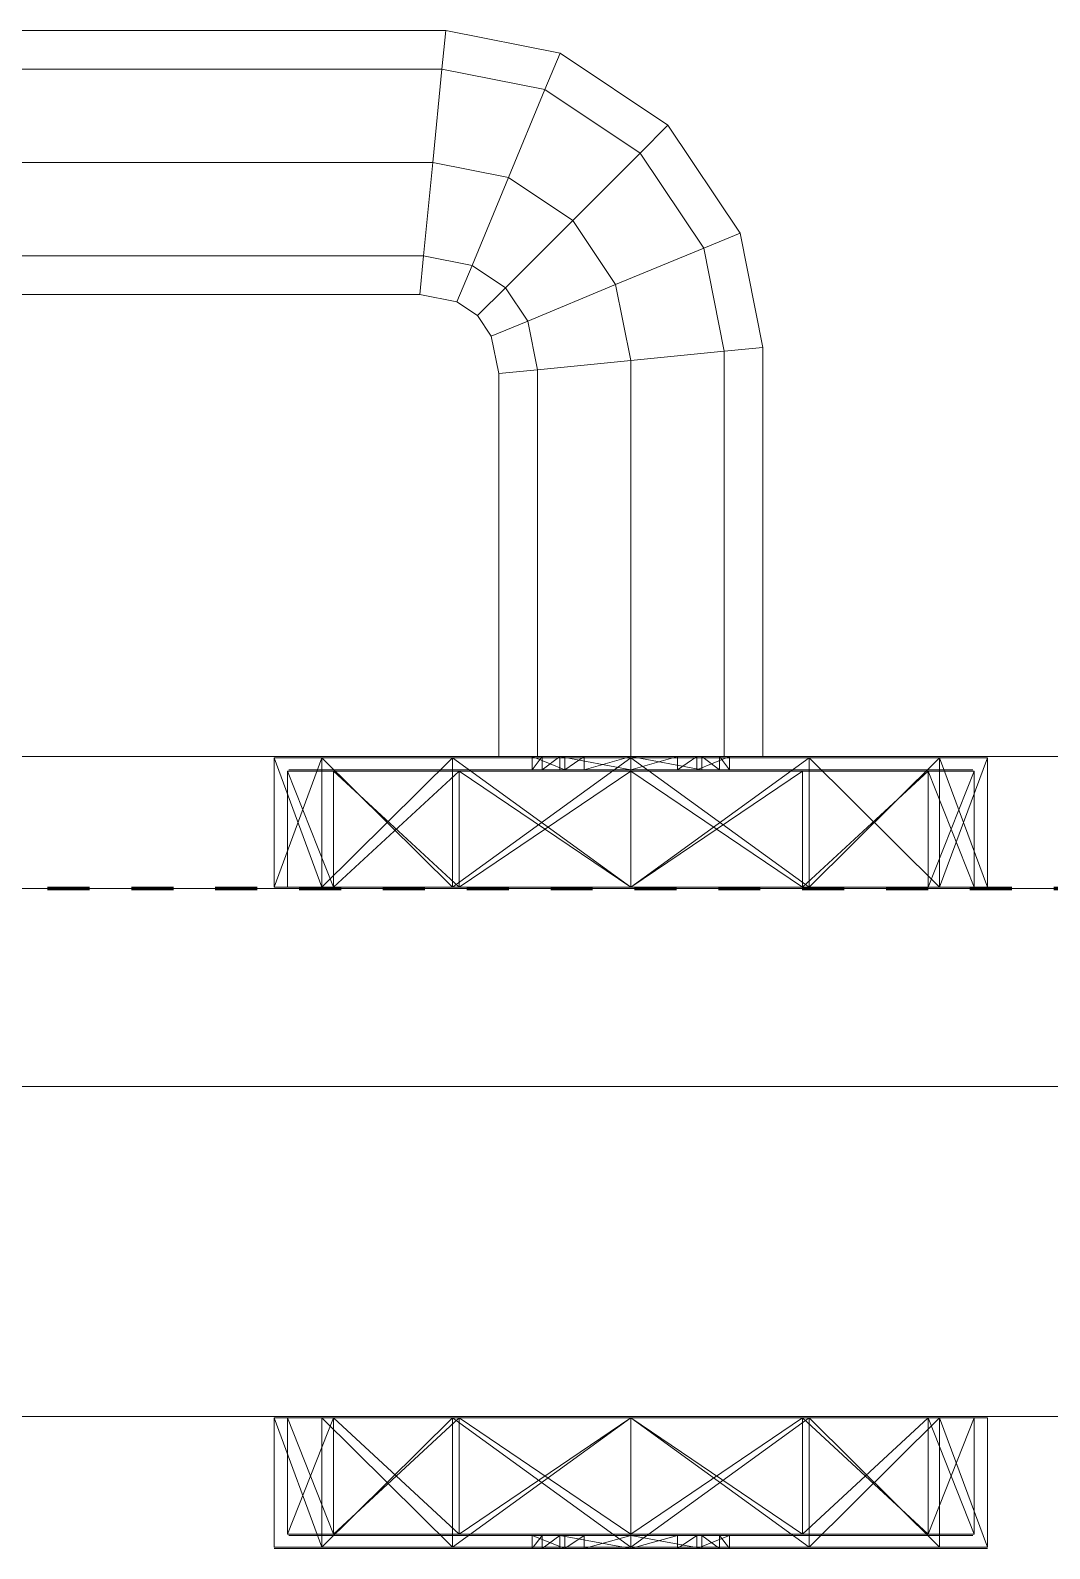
# Model space of a CAD drawing. Header units: millimetres. Extents: x -5300 to 98858, y -5196 to 93886.
# Drawn here: x 24206.9 to 24284.1, y 43115 to 43230 of the extents above; entities that cross this region are included whole.
import ezdxf

# ---------------------------------------------------------------- set-up
doc = ezdxf.new("R2010")
doc.units = ezdxf.units.MM
doc.linetypes.add('Штрих', pattern=[6.35, 3.175, -3.175])
doc.linetypes.add('Штрих_2_', pattern=[6.35, 3.175, -3.175])
for name, color, linetype, lineweight, true_color in [('_Разделитель помещений_', 4, 'Штрих', 70, 0x00ffff), ('Двери', 7, 'Continuous', 18, 0x7f7f7f), ('Стены', 7, 'Continuous', 18, 0x7f7f7f)]:
    doc.layers.add(name, color=color, linetype=linetype, lineweight=lineweight, true_color=true_color)

# ---------------------------------------------------------------- blocks, each defined once
blk = doc.blocks.new('СТВ_Перегородка_Кирпич 47552 - СТВ_Перегородка_Кирпич 2-242169-Подвал')
at = {"layer": 'Стены', "color": 254, "true_color": 0xd4d4d4}
blk.add_line((15750, 43150), (33250, 43150), dxfattribs=at)
blk = doc.blocks.new('СТВ_Перегородка_Кирпич 47552 - СТВ_Перегородка_Кирпич-242162-Подвал')
at = {"layer": 'Стены', "color": 254, "true_color": 0xd4d4d4}
for p, q in [((15750, 43165), (33250, 43165)), ((15750, 43165), (33250, 43165)), ((21765, 43165), (27235, 43165)), ((23590.37, 43165), (25290.37, 43165)), ((25290.37, 43165), (23590.37, 43165)), ((25290.37, 43165), (23590.37, 43165)), ((23590.37, 43165), (25290.37, 43165)), ((15750, 43150), (33250, 43150)), ((33250, 43150), (15750, 43150)), ((21750, 43150), (27250, 43150)), ((27250, 43150), (21750, 43150)), ((27250, 43150), (21750, 43150)), ((21765, 43150), (27235, 43150)), ((23590.37, 43150), (25290.37, 43150)), ((25290.37, 43150), (23590.37, 43150)), ((25290.37, 43150), (23590.37, 43150)), ((23590.37, 43150), (25290.37, 43150)), ((23590.37, 43150), (25290.37, 43150)), ((25290.37, 43150), (23590.37, 43150)), ((23590.37, 43150), (25290.37, 43150)), ((25290.37, 43150), (23590.37, 43150))]:
    blk.add_line(p, q, dxfattribs=at)
blk = doc.blocks.new('СТВ_Перегородка_Кирпич 47552 - СТВ_Перегородка_Кирпич 47552-242166-Подвал')
for name in ['СТВ_Перегородка_Кирпич 47552 - СТВ_Перегородка_Кирпич-242162-Подвал', 'СТВ_Перегородка_Кирпич 47552 - СТВ_Перегородка_Кирпич 2-242169-Подвал']:
    blk.add_blockref(name, (0, 0))
blk = doc.blocks.new('Д-29 - Д-29-242171-Подвал')
at = {"layer": 'Двери', "color": 254, "true_color": 0xd4d4d4}
for p, q in [((24156.38, 43230), (24238.35, 43230)), ((24238.35, 43230), (24156.38, 43230)), ((24238.06, 43227.07), (24238.35, 43230)), ((24238.35, 43230), (24238.06, 43227.07)), ((24238.35, 43230), (24238.06, 43227.07)), ((24238.06, 43227.07), (24238.35, 43230)), ((24238.35, 43230), (24247.01, 43228.28)), ((24247.01, 43228.28), (24238.35, 43230)), ((24245.87, 43225.52), (24247.01, 43228.28)), ((24247.01, 43228.28), (24245.87, 43225.52)), ((24247.01, 43228.28), (24245.87, 43225.52)), ((24245.87, 43225.52), (24247.01, 43228.28)), ((24247.01, 43228.28), (24255.18, 43222.82)), ((24255.18, 43222.82), (24247.01, 43228.28)), ((24238.06, 43227.07), (24156.67, 43227.07)), ((24156.67, 43227.07), (24238.06, 43227.07)), ((24156.67, 43227.07), (24238.06, 43227.07)), ((24238.06, 43227.07), (24156.67, 43227.07)), ((24237.37, 43220), (24238.06, 43227.07)), ((24238.06, 43227.07), (24237.37, 43220)), ((24238.06, 43227.07), (24237.37, 43220)), ((24237.37, 43220), (24238.06, 43227.07)), ((24245.87, 43225.52), (24238.06, 43227.07)), ((24238.06, 43227.07), (24245.87, 43225.52)), ((24238.06, 43227.07), (24245.87, 43225.52)), ((24245.87, 43225.52), (24238.06, 43227.07)), ((24243.11, 43218.86), (24245.87, 43225.52)), ((24245.87, 43225.52), (24243.11, 43218.86)), ((24245.87, 43225.52), (24243.11, 43218.86)), ((24243.11, 43218.86), (24245.87, 43225.52)), ((24253.07, 43220.7), (24245.87, 43225.52)), ((24245.87, 43225.52), (24253.07, 43220.7)), ((24245.87, 43225.52), (24253.07, 43220.7)), ((24253.07, 43220.7), (24245.87, 43225.52)), ((24253.07, 43220.7), (24255.18, 43222.82)), ((24255.18, 43222.82), (24253.07, 43220.7)), ((24255.18, 43222.82), (24253.07, 43220.7)), ((24253.07, 43220.7), (24255.18, 43222.82)), ((24255.18, 43222.82), (24260.64, 43214.64)), ((24260.64, 43214.64), (24255.18, 43222.82)), ((24247.97, 43215.61), (24253.07, 43220.7)), ((24253.07, 43220.7), (24247.97, 43215.61)), ((24253.07, 43220.7), (24247.97, 43215.61)), ((24247.97, 43215.61), (24253.07, 43220.7)), ((24257.89, 43213.5), (24253.07, 43220.7)), ((24253.07, 43220.7), (24257.89, 43213.5)), ((24253.07, 43220.7), (24257.89, 43213.5)), ((24257.89, 43213.5), (24253.07, 43220.7)), ((24237.37, 43220), (24157.37, 43220)), ((24157.37, 43220), (24237.37, 43220)), ((24157.37, 43220), (24237.37, 43220)), ((24237.37, 43220), (24157.37, 43220)), ((24236.67, 43212.93), (24237.37, 43220)), ((24237.37, 43220), (24236.67, 43212.93)), ((24237.37, 43220), (24236.67, 43212.93)), ((24236.67, 43212.93), (24237.37, 43220)), ((24243.11, 43218.86), (24237.37, 43220)), ((24237.37, 43220), (24243.11, 43218.86)), ((24237.37, 43220), (24243.11, 43218.86)), ((24243.11, 43218.86), (24237.37, 43220)), ((24240.35, 43212.2), (24243.11, 43218.86)), ((24243.11, 43218.86), (24240.35, 43212.2)), ((24243.11, 43218.86), (24240.35, 43212.2)), ((24240.35, 43212.2), (24243.11, 43218.86)), ((24247.97, 43215.61), (24243.11, 43218.86)), ((24243.11, 43218.86), (24247.97, 43215.61)), ((24243.11, 43218.86), (24247.97, 43215.61)), ((24247.97, 43215.61), (24243.11, 43218.86)), ((24242.87, 43210.51), (24247.97, 43215.61)), ((24247.97, 43215.61), (24242.87, 43210.51)), ((24247.97, 43215.61), (24242.87, 43210.51)), ((24242.87, 43210.51), (24247.97, 43215.61)), ((24251.22, 43210.74), (24247.97, 43215.61)), ((24247.97, 43215.61), (24251.22, 43210.74)), ((24247.97, 43215.61), (24251.22, 43210.74)), ((24251.22, 43210.74), (24247.97, 43215.61)), ((24257.89, 43213.5), (24260.64, 43214.64)), ((24260.64, 43214.64), (24257.89, 43213.5)), ((24260.64, 43214.64), (24257.89, 43213.5)), ((24257.89, 43213.5), (24260.64, 43214.64)), ((24260.64, 43214.64), (24262.37, 43205.98)), ((24262.37, 43205.98), (24260.64, 43214.64)), ((24251.22, 43210.74), (24257.89, 43213.5)), ((24257.89, 43213.5), (24251.22, 43210.74)), ((24257.89, 43213.5), (24251.22, 43210.74)), ((24251.22, 43210.74), (24257.89, 43213.5)), ((24259.44, 43205.7), (24257.89, 43213.5)), ((24257.89, 43213.5), (24259.44, 43205.7)), ((24257.89, 43213.5), (24259.44, 43205.7)), ((24259.44, 43205.7), (24257.89, 43213.5)), ((24236.67, 43212.93), (24158.06, 43212.93)), ((24158.06, 43212.93), (24236.67, 43212.93)), ((24158.06, 43212.93), (24236.67, 43212.93)), ((24236.67, 43212.93), (24158.06, 43212.93)), ((24236.38, 43210), (24236.67, 43212.93)), ((24236.67, 43212.93), (24236.38, 43210)), ((24236.67, 43212.93), (24236.38, 43210)), ((24236.38, 43210), (24236.67, 43212.93)), ((24240.35, 43212.2), (24236.67, 43212.93)), ((24236.67, 43212.93), (24240.35, 43212.2)), ((24236.67, 43212.93), (24240.35, 43212.2)), ((24240.35, 43212.2), (24236.67, 43212.93)), ((24239.2, 43209.44), (24240.35, 43212.2)), ((24240.35, 43212.2), (24239.2, 43209.44)), ((24240.35, 43212.2), (24239.2, 43209.44)), ((24239.2, 43209.44), (24240.35, 43212.2)), ((24242.87, 43210.51), (24240.35, 43212.2)), ((24240.35, 43212.2), (24242.87, 43210.51)), ((24240.35, 43212.2), (24242.87, 43210.51)), ((24242.87, 43210.51), (24240.35, 43212.2)), ((24236.38, 43210), (24158.35, 43210)), ((24158.35, 43210), (24236.38, 43210)), ((24239.2, 43209.44), (24236.38, 43210)), ((24236.38, 43210), (24239.2, 43209.44)), ((24240.76, 43208.4), (24242.87, 43210.51)), ((24242.87, 43210.51), (24240.76, 43208.4)), ((24242.87, 43210.51), (24240.76, 43208.4)), ((24240.76, 43208.4), (24242.87, 43210.51)), ((24244.56, 43207.98), (24242.87, 43210.51)), ((24242.87, 43210.51), (24244.56, 43207.98)), ((24242.87, 43210.51), (24244.56, 43207.98)), ((24244.56, 43207.98), (24242.87, 43210.51)), ((24244.56, 43207.98), (24251.22, 43210.74)), ((24251.22, 43210.74), (24244.56, 43207.98)), ((24251.22, 43210.74), (24244.56, 43207.98)), ((24244.56, 43207.98), (24251.22, 43210.74)), ((24252.37, 43205), (24251.22, 43210.74)), ((24251.22, 43210.74), (24252.37, 43205)), ((24251.22, 43210.74), (24252.37, 43205)), ((24252.37, 43205), (24251.22, 43210.74)), ((24240.76, 43208.4), (24239.2, 43209.44)), ((24239.2, 43209.44), (24240.76, 43208.4)), ((24241.8, 43206.84), (24240.76, 43208.4)), ((24240.76, 43208.4), (24241.8, 43206.84)), ((24241.8, 43206.84), (24244.56, 43207.98)), ((24244.56, 43207.98), (24241.8, 43206.84)), ((24244.56, 43207.98), (24241.8, 43206.84)), ((24241.8, 43206.84), (24244.56, 43207.98)), ((24245.3, 43204.3), (24244.56, 43207.98)), ((24244.56, 43207.98), (24245.3, 43204.3)), ((24244.56, 43207.98), (24245.3, 43204.3)), ((24245.3, 43204.3), (24244.56, 43207.98)), ((24242.37, 43204.02), (24241.8, 43206.84)), ((24241.8, 43206.84), (24242.37, 43204.02)), ((24252.37, 43205), (24259.44, 43205.7)), ((24259.44, 43205.7), (24252.37, 43205)), ((24259.44, 43205.7), (24252.37, 43205)), ((24252.37, 43205), (24259.44, 43205.7)), ((24259.44, 43205.7), (24262.37, 43205.98)), ((24262.37, 43205.98), (24259.44, 43205.7)), ((24262.37, 43205.98), (24259.44, 43205.7)), ((24259.44, 43205.7), (24262.37, 43205.98)), ((24259.44, 43175), (24259.44, 43205.7)), ((24259.44, 43205.7), (24259.44, 43175)), ((24259.44, 43205.7), (24259.44, 43175)), ((24259.44, 43175), (24259.44, 43205.7)), ((24262.37, 43205.98), (24262.37, 43175)), ((24262.37, 43175), (24262.37, 43205.98)), ((24242.37, 43204.02), (24245.3, 43204.3)), ((24245.3, 43204.3), (24242.37, 43204.02)), ((24245.3, 43204.3), (24242.37, 43204.02)), ((24242.37, 43204.02), (24245.3, 43204.3)), ((24245.3, 43204.3), (24252.37, 43205)), ((24252.37, 43205), (24245.3, 43204.3)), ((24252.37, 43205), (24245.3, 43204.3)), ((24245.3, 43204.3), (24252.37, 43205)), ((24245.3, 43175), (24245.3, 43204.3)), ((24245.3, 43204.3), (24245.3, 43175)), ((24245.3, 43204.3), (24245.3, 43175)), ((24245.3, 43175), (24245.3, 43204.3)), ((24252.37, 43175), (24252.37, 43205)), ((24252.37, 43205), (24252.37, 43175)), ((24252.37, 43205), (24252.37, 43175)), ((24252.37, 43175), (24252.37, 43205)), ((24242.37, 43175), (24242.37, 43204.02)), ((24242.37, 43204.02), (24242.37, 43175)), ((23580.37, 43175), (25300.37, 43175)), ((25300.37, 43175), (23580.37, 43175)), ((25200.37, 43175), (23680.37, 43175)), ((23680.37, 43175), (25200.37, 43175)), ((24228.98, 43175), (24225.37, 43175)), ((24225.37, 43175), (24228.98, 43175)), ((24225.37, 43175), (24238.87, 43175)), ((24228.98, 43174.9), (24225.37, 43174.9)), ((24228.98, 43174.9), (24225.37, 43174.9)), ((24225.37, 43165.1), (24225.37, 43174.9)), ((24228.98, 43174.9), (24225.37, 43165.1)), ((24228.98, 43165.1), (24225.37, 43174.9)), ((24228.98, 43174.9), (24225.37, 43174.9)), ((24225.37, 43174.9), (24228.98, 43174.9)), ((24225.37, 43174.9), (24225.37, 43165.1)), ((24228.98, 43174.9), (24225.37, 43165.1)), ((24225.37, 43174.9), (24228.98, 43165.1)), ((24229.07, 43175), (24225.47, 43175)), ((24229.07, 43175), (24225.47, 43175)), ((24247.37, 43175), (24225.47, 43175)), ((24247.37, 43175), (24225.47, 43175)), ((24247.37, 43175), (24225.47, 43175)), ((24238.87, 43175), (24228.98, 43175)), ((24228.98, 43175), (24238.87, 43175)), ((24228.98, 43175), (24238.87, 43175)), ((24238.87, 43174.9), (24228.98, 43174.9)), ((24238.87, 43174.9), (24228.98, 43174.9)), ((24238.87, 43174.9), (24228.98, 43165.1)), ((24238.87, 43165.1), (24228.98, 43174.9)), ((24228.98, 43165.1), (24228.98, 43174.9)), ((24228.98, 43165.1), (24228.98, 43174.9)), ((24238.87, 43174.9), (24228.98, 43174.9)), ((24238.87, 43174.9), (24228.98, 43174.9)), ((24238.87, 43165.1), (24228.98, 43174.9)), ((24238.87, 43174.9), (24228.98, 43165.1)), ((24228.98, 43174.9), (24228.98, 43165.1)), ((24228.98, 43174.9), (24228.98, 43165.1)), ((24238.92, 43175), (24229.07, 43175)), ((24238.92, 43175), (24229.07, 43175)), ((24247.37, 43175), (24229.07, 43175)), ((24244.9, 43175), (24229.07, 43175)), ((24245.65, 43175), (24229.07, 43175)), ((24229.07, 43175), (24247.37, 43175)), ((24247.37, 43175), (24229.07, 43175)), ((24252.37, 43175), (24238.87, 43175)), ((24252.37, 43175), (24238.87, 43175)), ((24265.87, 43175), (24238.87, 43175)), ((24265.87, 43175), (24238.87, 43175)), ((24265.87, 43175), (24238.87, 43175)), ((24238.87, 43175), (24238.87, 43175)), ((24252.37, 43174.9), (24238.87, 43174.9)), ((24252.37, 43174.9), (24238.87, 43174.9)), ((24252.37, 43174.9), (24238.87, 43165.1)), ((24252.37, 43165.1), (24238.87, 43174.9)), ((24238.87, 43165.1), (24238.87, 43174.9)), ((24238.87, 43165.1), (24238.87, 43174.9)), ((24252.37, 43174.9), (24238.87, 43174.9)), ((24252.37, 43174.9), (24238.87, 43174.9)), ((24252.37, 43174.9), (24238.87, 43165.1)), ((24238.87, 43174.9), (24238.87, 43165.1)), ((24252.37, 43174.9), (24238.87, 43165.1)), ((24238.87, 43174.9), (24238.87, 43165.1)), ((24252.37, 43175), (24238.92, 43175)), ((24252.37, 43175), (24238.92, 43175)), ((24238.92, 43175), (24247.37, 43175)), ((24238.92, 43175), (24247.37, 43175)), ((24238.92, 43175), (24248.83, 43175)), ((24246.99, 43175), (24238.92, 43175)), ((24245.65, 43175), (24238.92, 43175)), ((24245.3, 43175), (24242.37, 43175)), ((24242.37, 43175), (24245.3, 43175)), ((24244.9, 43174), (24244.9, 43175)), ((24244.9, 43175), (24245.65, 43175)), ((24244.9, 43175), (24247.37, 43175)), ((24244.9, 43174), (24245.65, 43175)), ((24247.37, 43174), (24244.9, 43175)), ((24244.9, 43175), (24247.37, 43175)), ((24252.37, 43175), (24245.3, 43175)), ((24245.3, 43175), (24252.37, 43175)), ((24246.99, 43175), (24245.65, 43175)), ((24245.65, 43174), (24246.99, 43175)), ((24245.65, 43174), (24245.65, 43175)), ((24252.37, 43175), (24246.99, 43175)), ((24252.37, 43174), (24246.99, 43175)), ((24246.99, 43174), (24246.99, 43175)), ((24252.37, 43175), (24246.99, 43175)), ((24247.37, 43175), (24248.83, 43175)), ((24247.37, 43175), (24247.37, 43174)), ((24247.37, 43174), (24247.37, 43175)), ((24247.37, 43175), (24247.37, 43175)), ((24247.37, 43175), (24247.37, 43174)), ((24247.37, 43175), (24247.37, 43175)), ((24247.37, 43175), (24247.37, 43174)), ((24248.83, 43175), (24247.37, 43174)), ((24247.37, 43174), (24247.37, 43175)), ((24247.37, 43174), (24247.37, 43175)), ((24247.37, 43174), (24247.37, 43175)), ((24247.37, 43175), (24247.37, 43174)), ((24247.37, 43175), (24247.37, 43175)), ((24247.37, 43175), (24247.37, 43175)), ((24247.37, 43174), (24247.37, 43175)), ((24247.37, 43174), (24247.37, 43175)), ((24247.37, 43174), (24247.37, 43175)), ((24247.37, 43175), (24247.37, 43175)), ((24252.37, 43175), (24248.83, 43175)), ((24252.37, 43175), (24248.83, 43175)), ((24252.37, 43175), (24248.83, 43174)), ((24248.83, 43175), (24248.83, 43174)), ((24265.82, 43175), (24252.37, 43175)), ((24265.82, 43175), (24252.37, 43175)), ((24257.74, 43175), (24252.37, 43175)), ((24252.37, 43175), (24255.9, 43175)), ((24257.74, 43174), (24252.37, 43175)), ((24252.37, 43174), (24252.37, 43175)), ((24257.74, 43175), (24252.37, 43175)), ((24252.37, 43175), (24252.37, 43175)), ((24252.37, 43175), (24255.9, 43175)), ((24252.37, 43175), (24252.37, 43174)), ((24255.9, 43175), (24252.37, 43174)), ((24252.37, 43175), (24252.37, 43175)), ((24252.37, 43175), (24265.87, 43175)), ((24265.87, 43175), (24252.37, 43175)), ((24259.44, 43175), (24252.37, 43175)), ((24252.37, 43175), (24259.44, 43175)), ((24265.87, 43174.9), (24252.37, 43174.9)), ((24265.87, 43174.9), (24252.37, 43174.9)), ((24265.87, 43174.9), (24252.37, 43165.1)), ((24265.87, 43165.1), (24252.37, 43174.9)), ((24252.37, 43165.1), (24252.37, 43174.9)), ((24252.37, 43165.1), (24252.37, 43174.9)), ((24265.87, 43174.9), (24252.37, 43174.9)), ((24265.87, 43174.9), (24252.37, 43174.9)), ((24252.37, 43174.9), (24252.37, 43165.1)), ((24252.37, 43174.9), (24265.87, 43165.1)), ((24265.87, 43165.1), (24252.37, 43174.9)), ((24252.37, 43174.9), (24252.37, 43165.1)), ((24257.37, 43175), (24255.9, 43175)), ((24257.37, 43175), (24255.9, 43174)), ((24265.82, 43175), (24255.9, 43175)), ((24255.9, 43175), (24255.9, 43174)), ((24257.37, 43174), (24257.37, 43175)), ((24259.83, 43175), (24257.37, 43175)), ((24257.37, 43175), (24257.37, 43174)), ((24257.37, 43174), (24259.83, 43175)), ((24257.37, 43174), (24257.37, 43175)), ((24257.37, 43174), (24257.37, 43175)), ((24257.37, 43174), (24257.37, 43175)), ((24259.83, 43175), (24257.37, 43175)), ((24257.37, 43175), (24257.37, 43175)), ((24257.37, 43175), (24257.37, 43175)), ((24257.37, 43175), (24275.66, 43175)), ((24257.37, 43175), (24279.27, 43175)), ((24257.37, 43175), (24257.37, 43175)), ((24257.37, 43175), (24257.37, 43174)), ((24257.37, 43175), (24279.27, 43175)), ((24257.37, 43175), (24257.37, 43175)), ((24257.37, 43175), (24257.37, 43174)), ((24257.37, 43175), (24257.37, 43174)), ((24257.37, 43175), (24279.27, 43175)), ((24257.37, 43175), (24275.66, 43175)), ((24257.37, 43175), (24257.37, 43175)), ((24257.37, 43175), (24257.37, 43174)), ((24257.37, 43175), (24257.37, 43174)), ((24257.37, 43175), (24257.37, 43174)), ((24257.37, 43175), (24275.66, 43175)), ((24257.37, 43175), (24265.82, 43175)), ((24257.37, 43175), (24265.82, 43175)), ((24257.74, 43175), (24259.09, 43175)), ((24259.09, 43174), (24257.74, 43175)), ((24257.74, 43174), (24257.74, 43175)), ((24257.74, 43175), (24265.82, 43175)), ((24259.83, 43175), (24259.09, 43175)), ((24259.83, 43174), (24259.09, 43175)), ((24259.09, 43174), (24259.09, 43175)), ((24259.09, 43175), (24265.82, 43175)), ((24259.09, 43175), (24275.66, 43175)), ((24262.37, 43175), (24259.44, 43175)), ((24259.44, 43175), (24262.37, 43175)), ((24259.83, 43174), (24259.83, 43175)), ((24259.83, 43175), (24275.66, 43175)), ((24265.82, 43175), (24275.66, 43175)), ((24275.66, 43175), (24265.82, 43175)), ((24265.87, 43175), (24275.75, 43175)), ((24275.75, 43175), (24265.87, 43175)), ((24265.87, 43175), (24279.37, 43175)), ((24265.87, 43175), (24275.75, 43175)), ((24265.87, 43175), (24265.87, 43175)), ((24275.75, 43174.9), (24265.87, 43174.9)), ((24275.75, 43174.9), (24265.87, 43174.9)), ((24265.87, 43165.1), (24265.87, 43174.9)), ((24275.75, 43165.1), (24265.87, 43174.9)), ((24275.75, 43174.9), (24265.87, 43165.1)), ((24265.87, 43165.1), (24265.87, 43174.9)), ((24265.87, 43174.9), (24275.75, 43174.9)), ((24275.75, 43174.9), (24265.87, 43174.9)), ((24265.87, 43174.9), (24265.87, 43165.1)), ((24265.87, 43174.9), (24275.75, 43165.1)), ((24275.75, 43174.9), (24265.87, 43165.1)), ((24265.87, 43174.9), (24265.87, 43165.1)), ((24275.66, 43175), (24279.27, 43175)), ((24279.27, 43175), (24275.66, 43175)), ((24275.75, 43175), (24279.37, 43175)), ((24279.37, 43175), (24275.75, 43175)), ((24275.75, 43174.9), (24279.37, 43174.9)), ((24279.37, 43174.9), (24275.75, 43174.9)), ((24275.75, 43165.1), (24275.75, 43174.9)), ((24275.75, 43174.9), (24279.37, 43165.1)), ((24279.37, 43174.9), (24275.75, 43165.1)), ((24275.75, 43165.1), (24275.75, 43174.9)), ((24275.75, 43174.9), (24279.37, 43174.9)), ((24279.37, 43174.9), (24275.75, 43174.9)), ((24275.75, 43174.9), (24275.75, 43165.1)), ((24275.75, 43174.9), (24279.37, 43165.1)), ((24279.37, 43174.9), (24275.75, 43165.1)), ((24275.75, 43174.9), (24275.75, 43165.1)), ((24279.37, 43165.1), (24279.37, 43174.9)), ((24279.37, 43174.9), (24279.37, 43165.1)), ((24229.85, 43173.9), (24226.37, 43173.9)), ((24229.85, 43173.9), (24226.37, 43173.9)), ((24226.37, 43173.9), (24226.37, 43165.1)), ((24229.85, 43165.1), (24226.37, 43173.9)), ((24229.85, 43165.1), (24226.37, 43173.9)), ((24229.94, 43174), (24226.47, 43174)), ((24229.94, 43174), (24226.47, 43174)), ((24247.37, 43174), (24226.47, 43174)), ((24247.37, 43174), (24226.47, 43174)), ((24247.37, 43174), (24226.47, 43174)), ((24239.37, 43173.9), (24229.85, 43173.9)), ((24239.37, 43173.9), (24229.85, 43173.9)), ((24239.37, 43173.9), (24229.85, 43165.1)), ((24239.37, 43165.1), (24229.85, 43173.9)), ((24229.85, 43173.9), (24229.85, 43165.1)), ((24229.85, 43173.9), (24229.85, 43165.1)), ((24239.42, 43174), (24229.94, 43174)), ((24239.42, 43174), (24229.94, 43174)), ((24245.65, 43174), (24229.94, 43174)), ((24247.37, 43174), (24229.94, 43174)), ((24244.9, 43174), (24229.94, 43174)), ((24229.94, 43174), (24247.37, 43174)), ((24247.37, 43174), (24229.94, 43174)), ((24252.37, 43173.9), (24239.37, 43173.9)), ((24252.37, 43173.9), (24239.37, 43173.9)), ((24252.37, 43173.9), (24239.37, 43165.1)), ((24252.37, 43165.1), (24239.37, 43173.9)), ((24239.37, 43173.9), (24239.37, 43165.1)), ((24239.37, 43173.9), (24239.37, 43165.1)), ((24252.37, 43174), (24239.42, 43174)), ((24252.37, 43174), (24239.42, 43174)), ((24246.99, 43174), (24239.42, 43174)), ((24239.42, 43174), (24245.65, 43174)), ((24248.83, 43174), (24239.42, 43174)), ((24247.37, 43174), (24239.42, 43174)), ((24247.37, 43174), (24239.42, 43174)), ((24245.65, 43174), (24244.9, 43174)), ((24244.9, 43174), (24247.37, 43174)), ((24244.9, 43174), (24247.37, 43174)), ((24246.99, 43174), (24245.65, 43174)), ((24252.37, 43174), (24246.99, 43174)), ((24252.37, 43174), (24246.99, 43174)), ((24248.83, 43174), (24247.37, 43174)), ((24247.37, 43174), (24247.37, 43174)), ((24247.37, 43174), (24247.37, 43174)), ((24247.37, 43174), (24247.37, 43174)), ((24247.37, 43174), (24247.37, 43174)), ((24247.37, 43174), (24247.37, 43174)), ((24252.37, 43174), (24248.83, 43174)), ((24252.37, 43174), (24248.83, 43174)), ((24265.32, 43174), (24252.37, 43174)), ((24265.32, 43174), (24252.37, 43174)), ((24257.74, 43174), (24252.37, 43174)), ((24255.9, 43174), (24252.37, 43174)), ((24257.74, 43174), (24252.37, 43174)), ((24252.37, 43174), (24252.37, 43174)), ((24255.9, 43174), (24252.37, 43174)), ((24252.37, 43174), (24252.37, 43174)), ((24265.37, 43173.9), (24252.37, 43173.9)), ((24265.37, 43173.9), (24252.37, 43173.9)), ((24265.37, 43165.1), (24252.37, 43173.9)), ((24252.37, 43173.9), (24252.37, 43165.1)), ((24265.37, 43173.9), (24252.37, 43165.1)), ((24252.37, 43173.9), (24252.37, 43165.1)), ((24257.37, 43174), (24255.9, 43174)), ((24255.9, 43174), (24265.32, 43174)), ((24259.83, 43174), (24257.37, 43174)), ((24259.83, 43174), (24257.37, 43174)), ((24257.37, 43174), (24257.37, 43174)), ((24257.37, 43174), (24274.8, 43174)), ((24257.37, 43174), (24257.37, 43174)), ((24257.37, 43174), (24278.27, 43174)), ((24257.37, 43174), (24257.37, 43174)), ((24257.37, 43174), (24265.32, 43174)), ((24257.37, 43174), (24257.37, 43174)), ((24257.37, 43174), (24265.32, 43174)), ((24257.37, 43174), (24274.8, 43174)), ((24257.37, 43174), (24257.37, 43174)), ((24257.37, 43174), (24278.27, 43174)), ((24257.37, 43174), (24274.8, 43174)), ((24257.37, 43174), (24278.27, 43174)), ((24259.09, 43174), (24257.74, 43174)), ((24265.32, 43174), (24257.74, 43174)), ((24259.83, 43174), (24259.09, 43174)), ((24274.8, 43174), (24259.09, 43174)), ((24265.32, 43174), (24259.09, 43174)), ((24259.83, 43174), (24274.8, 43174)), ((24274.8, 43174), (24265.32, 43174)), ((24265.32, 43174), (24274.8, 43174)), ((24265.37, 43173.9), (24274.88, 43173.9)), ((24265.37, 43173.9), (24274.88, 43173.9)), ((24265.37, 43173.9), (24265.37, 43165.1)), ((24274.88, 43173.9), (24265.37, 43165.1)), ((24265.37, 43173.9), (24265.37, 43165.1)), ((24265.37, 43165.1), (24274.88, 43173.9)), ((24274.8, 43174), (24278.27, 43174)), ((24278.27, 43174), (24274.8, 43174)), ((24274.88, 43173.9), (24278.37, 43173.9)), ((24278.37, 43173.9), (24274.88, 43173.9)), ((24274.88, 43173.9), (24274.88, 43165.1)), ((24274.88, 43173.9), (24278.37, 43165.1)), ((24278.37, 43173.9), (24274.88, 43165.1)), ((24274.88, 43173.9), (24274.88, 43165.1)), ((24278.37, 43173.9), (24278.37, 43165.1)), ((25300.37, 43165), (23580.37, 43165)), ((23580.37, 43165), (25300.37, 43165)), ((23590.37, 43165), (25290.37, 43165)), ((25290.37, 43165), (23590.37, 43165)), ((25202.37, 43165), (23678.37, 43165)), ((23678.37, 43165), (25202.37, 43165)), ((23678.37, 43165), (24302.37, 43165)), ((23678.37, 43165), (24302.37, 43165)), ((24302.37, 43165), (23678.37, 43165)), ((24302.37, 43165), (23678.37, 43165)), ((25200.37, 43165), (23680.37, 43165)), ((23680.37, 43165), (25200.37, 43165)), ((24228.98, 43165.1), (24225.37, 43165.1)), ((24228.98, 43165.1), (24225.37, 43165.1)), ((24228.98, 43165.1), (24225.37, 43165.1)), ((24225.37, 43165.1), (24228.98, 43165.1)), ((24228.98, 43165), (24225.37, 43165)), ((24225.37, 43165), (24228.98, 43165)), ((24238.87, 43165), (24225.37, 43165)), ((24229.07, 43165), (24225.47, 43165)), ((24229.07, 43165), (24225.47, 43165)), ((24229.76, 43165), (24225.47, 43165)), ((24229.76, 43165), (24225.47, 43165)), ((24226.27, 43165), (24225.47, 43165)), ((24229.76, 43165), (24226.27, 43165)), ((24229.76, 43165), (24226.27, 43165)), ((24229.85, 43165.1), (24226.37, 43165.1)), ((24229.85, 43165.1), (24226.37, 43165.1)), ((24238.87, 43165.1), (24228.98, 43165.1)), ((24238.87, 43165.1), (24228.98, 43165.1)), ((24238.87, 43165.1), (24228.98, 43165.1)), ((24238.87, 43165.1), (24228.98, 43165.1)), ((24238.87, 43165), (24228.98, 43165)), ((24228.98, 43165), (24238.87, 43165)), ((24238.87, 43165), (24228.98, 43165)), ((24238.92, 43165), (24229.07, 43165)), ((24238.92, 43165), (24229.07, 43165)), ((24229.76, 43165), (24229.07, 43165)), ((24229.76, 43165), (24229.07, 43165)), ((24239.32, 43165), (24229.76, 43165)), ((24239.32, 43165), (24229.76, 43165)), ((24238.92, 43165), (24229.76, 43165)), ((24238.92, 43165), (24229.76, 43165)), ((24239.37, 43165.1), (24229.85, 43165.1)), ((24239.37, 43165.1), (24229.85, 43165.1)), ((24252.37, 43165.1), (24238.87, 43165.1)), ((24252.37, 43165.1), (24238.87, 43165.1)), ((24252.37, 43165.1), (24238.87, 43165.1)), ((24252.37, 43165.1), (24238.87, 43165.1)), ((24252.37, 43165), (24238.87, 43165)), ((24238.87, 43165), (24252.37, 43165)), ((24238.87, 43165), (24238.87, 43165)), ((24238.87, 43165), (24265.87, 43165)), ((24238.87, 43165), (24265.87, 43165)), ((24238.87, 43165), (24265.87, 43165)), ((24252.37, 43165), (24238.92, 43165)), ((24252.37, 43165), (24238.92, 43165)), ((24239.32, 43165), (24238.92, 43165)), ((24239.32, 43165), (24238.92, 43165)), ((24252.37, 43165), (24239.32, 43165)), ((24252.37, 43165), (24239.32, 43165)), ((24252.37, 43165), (24239.32, 43165)), ((24252.37, 43165), (24239.32, 43165)), ((24252.37, 43165.1), (24239.37, 43165.1)), ((24252.37, 43165.1), (24239.37, 43165.1)), ((24265.37, 43165.1), (24252.37, 43165.1)), ((24265.87, 43165.1), (24252.37, 43165.1)), ((24265.87, 43165.1), (24252.37, 43165.1)), ((24252.37, 43165.1), (24265.37, 43165.1)), ((24252.37, 43165.1), (24265.87, 43165.1)), ((24265.87, 43165.1), (24252.37, 43165.1)), ((24265.42, 43165), (24252.37, 43165)), ((24265.82, 43165), (24252.37, 43165)), ((24265.42, 43165), (24252.37, 43165)), ((24265.82, 43165), (24252.37, 43165)), ((24265.42, 43165), (24252.37, 43165)), ((24252.37, 43165), (24252.37, 43165)), ((24265.42, 43165), (24252.37, 43165)), ((24252.37, 43165), (24252.37, 43165)), ((24252.37, 43165), (24265.87, 43165)), ((24252.37, 43165), (24265.87, 43165)), ((24274.88, 43165.1), (24265.37, 43165.1)), ((24265.37, 43165.1), (24274.88, 43165.1)), ((24265.42, 43165), (24274.97, 43165)), ((24274.97, 43165), (24265.42, 43165)), ((24265.42, 43165), (24265.82, 43165)), ((24265.42, 43165), (24265.82, 43165)), ((24275.66, 43165), (24265.82, 43165)), ((24275.66, 43165), (24265.82, 43165)), ((24274.97, 43165), (24265.82, 43165)), ((24274.97, 43165), (24265.82, 43165)), ((24265.87, 43165.1), (24275.75, 43165.1)), ((24275.75, 43165.1), (24265.87, 43165.1)), ((24265.87, 43165.1), (24275.75, 43165.1)), ((24275.75, 43165.1), (24265.87, 43165.1)), ((24265.87, 43165), (24275.75, 43165)), ((24275.75, 43165), (24265.87, 43165)), ((24265.87, 43165), (24265.87, 43165)), ((24275.75, 43165), (24265.87, 43165)), ((24279.37, 43165), (24265.87, 43165)), ((24274.88, 43165.1), (24278.37, 43165.1)), ((24278.37, 43165.1), (24274.88, 43165.1)), ((24274.97, 43165), (24278.47, 43165)), ((24278.47, 43165), (24274.97, 43165)), ((24274.97, 43165), (24275.66, 43165)), ((24274.97, 43165), (24279.27, 43165)), ((24279.27, 43165), (24274.97, 43165)), ((24274.97, 43165), (24275.66, 43165)), ((24275.66, 43165), (24279.27, 43165)), ((24279.27, 43165), (24275.66, 43165)), ((24275.75, 43165.1), (24279.37, 43165.1)), ((24279.37, 43165.1), (24275.75, 43165.1)), ((24275.75, 43165.1), (24279.37, 43165.1)), ((24279.37, 43165.1), (24275.75, 43165.1)), ((24275.75, 43165), (24279.37, 43165)), ((24279.37, 43165), (24275.75, 43165)), ((24278.47, 43165), (24279.27, 43165)), ((25202.37, 43125), (23678.37, 43125)), ((23678.37, 43125), (25202.37, 43125)), ((24302.37, 43125), (23678.37, 43125)), ((23678.37, 43125), (24302.37, 43125)), ((24302.37, 43125), (23678.37, 43125)), ((23678.37, 43125), (24302.37, 43125)), ((25190.37, 43125), (23690.37, 43125)), ((23690.37, 43125), (25190.37, 43125)), ((24228.98, 43125), (24225.37, 43125)), ((24225.37, 43125), (24228.98, 43125)), ((24225.37, 43125), (24238.87, 43125)), ((24228.98, 43124.9), (24225.37, 43124.9)), ((24228.98, 43124.9), (24225.37, 43124.9)), ((24225.37, 43124.9), (24225.37, 43115.1)), ((24228.98, 43115.1), (24225.37, 43124.9)), ((24228.98, 43115.1), (24225.37, 43124.9)), ((24228.98, 43124.9), (24225.37, 43124.9)), ((24225.37, 43124.9), (24228.98, 43124.9)), ((24225.37, 43124.9), (24225.37, 43115.1)), ((24228.98, 43115.1), (24225.37, 43124.9)), ((24225.37, 43124.9), (24228.98, 43115.1)), ((24229.07, 43125), (24225.47, 43125)), ((24229.07, 43125), (24225.47, 43125)), ((24229.76, 43125), (24225.47, 43125)), ((24229.76, 43125), (24225.47, 43125)), ((24226.27, 43125), (24225.47, 43125)), ((24229.76, 43125), (24226.27, 43125)), ((24229.76, 43125), (24226.27, 43125)), ((24229.85, 43124.9), (24226.37, 43124.9)), ((24229.85, 43124.9), (24226.37, 43124.9)), ((24226.37, 43124.9), (24226.37, 43116.1)), ((24229.85, 43124.9), (24226.37, 43116.1)), ((24229.85, 43116.1), (24226.37, 43124.9)), ((24238.87, 43125), (24228.98, 43125)), ((24228.98, 43125), (24238.87, 43125)), ((24228.98, 43125), (24238.87, 43125)), ((24238.87, 43124.9), (24228.98, 43124.9)), ((24238.87, 43124.9), (24228.98, 43124.9)), ((24238.87, 43115.1), (24228.98, 43124.9)), ((24238.87, 43124.9), (24228.98, 43115.1)), ((24228.98, 43124.9), (24228.98, 43115.1)), ((24228.98, 43115.1), (24228.98, 43124.9)), ((24238.87, 43124.9), (24228.98, 43124.9)), ((24228.98, 43124.9), (24238.87, 43124.9)), ((24238.87, 43124.9), (24228.98, 43115.1)), ((24228.98, 43124.9), (24228.98, 43115.1)), ((24228.98, 43124.9), (24228.98, 43115.1)), ((24228.98, 43115.1), (24238.87, 43124.9)), ((24238.92, 43125), (24229.07, 43125)), ((24238.92, 43125), (24229.07, 43125)), ((24229.76, 43125), (24229.07, 43125)), ((24229.07, 43125), (24229.76, 43125)), ((24239.32, 43125), (24229.76, 43125)), ((24239.32, 43125), (24229.76, 43125)), ((24238.92, 43125), (24229.76, 43125)), ((24238.92, 43125), (24229.76, 43125)), ((24239.37, 43124.9), (24229.85, 43124.9)), ((24239.37, 43124.9), (24229.85, 43124.9)), ((24239.37, 43124.9), (24229.85, 43116.1)), ((24239.37, 43116.1), (24229.85, 43124.9)), ((24229.85, 43124.9), (24229.85, 43116.1)), ((24229.85, 43116.1), (24229.85, 43124.9)), ((24252.37, 43125), (24238.87, 43125)), ((24252.37, 43125), (24238.87, 43125)), ((24265.87, 43125), (24238.87, 43125)), ((24265.87, 43125), (24238.87, 43125)), ((24265.87, 43125), (24238.87, 43125)), ((24238.87, 43125), (24238.87, 43125)), ((24252.37, 43124.9), (24238.87, 43124.9)), ((24252.37, 43124.9), (24238.87, 43124.9)), ((24252.37, 43124.9), (24238.87, 43115.1)), ((24252.37, 43115.1), (24238.87, 43124.9)), ((24238.87, 43124.9), (24238.87, 43115.1)), ((24238.87, 43115.1), (24238.87, 43124.9)), ((24252.37, 43124.9), (24238.87, 43124.9)), ((24238.87, 43124.9), (24252.37, 43124.9)), ((24252.37, 43124.9), (24238.87, 43115.1)), ((24238.87, 43124.9), (24238.87, 43115.1)), ((24238.87, 43124.9), (24238.87, 43115.1)), ((24238.87, 43124.9), (24252.37, 43115.1)), ((24252.37, 43125), (24238.92, 43125)), ((24252.37, 43125), (24238.92, 43125)), ((24239.32, 43125), (24238.92, 43125)), ((24238.92, 43125), (24239.32, 43125)), ((24252.37, 43125), (24239.32, 43125)), ((24252.37, 43125), (24239.32, 43125)), ((24252.37, 43125), (24239.32, 43125)), ((24252.37, 43125), (24239.32, 43125)), ((24252.37, 43124.9), (24239.37, 43124.9)), ((24252.37, 43124.9), (24239.37, 43124.9)), ((24252.37, 43124.9), (24239.37, 43116.1)), ((24252.37, 43116.1), (24239.37, 43124.9)), ((24239.37, 43124.9), (24239.37, 43116.1)), ((24239.37, 43116.1), (24239.37, 43124.9)), ((24265.42, 43125), (24252.37, 43125)), ((24265.82, 43125), (24252.37, 43125)), ((24265.82, 43125), (24252.37, 43125)), ((24265.42, 43125), (24252.37, 43125)), ((24265.42, 43125), (24252.37, 43125)), ((24252.37, 43125), (24252.37, 43125)), ((24265.42, 43125), (24252.37, 43125)), ((24252.37, 43125), (24252.37, 43125)), ((24252.37, 43125), (24265.87, 43125)), ((24265.87, 43125), (24252.37, 43125)), ((24265.87, 43124.9), (24252.37, 43124.9)), ((24265.37, 43124.9), (24252.37, 43124.9)), ((24265.37, 43124.9), (24252.37, 43124.9)), ((24265.87, 43124.9), (24252.37, 43124.9)), ((24265.87, 43124.9), (24252.37, 43115.1)), ((24252.37, 43124.9), (24252.37, 43115.1)), ((24265.37, 43116.1), (24252.37, 43124.9)), ((24265.37, 43124.9), (24252.37, 43116.1)), ((24252.37, 43124.9), (24252.37, 43116.1)), ((24265.87, 43115.1), (24252.37, 43124.9)), ((24252.37, 43115.1), (24252.37, 43124.9)), ((24252.37, 43116.1), (24252.37, 43124.9)), ((24265.87, 43124.9), (24252.37, 43124.9)), ((24252.37, 43124.9), (24265.87, 43124.9)), ((24265.87, 43115.1), (24252.37, 43124.9)), ((24252.37, 43124.9), (24252.37, 43115.1)), ((24252.37, 43124.9), (24252.37, 43115.1)), ((24252.37, 43124.9), (24265.87, 43115.1)), ((24265.37, 43124.9), (24274.88, 43124.9)), ((24274.88, 43124.9), (24265.37, 43124.9)), ((24265.37, 43116.1), (24265.37, 43124.9)), ((24265.37, 43124.9), (24274.88, 43116.1)), ((24274.88, 43124.9), (24265.37, 43116.1)), ((24265.37, 43124.9), (24265.37, 43116.1)), ((24265.42, 43125), (24274.97, 43125)), ((24274.97, 43125), (24265.42, 43125)), ((24265.42, 43125), (24265.82, 43125)), ((24265.82, 43125), (24265.42, 43125)), ((24265.82, 43125), (24275.66, 43125)), ((24275.66, 43125), (24265.82, 43125)), ((24265.82, 43125), (24274.97, 43125)), ((24274.97, 43125), (24265.82, 43125)), ((24265.87, 43125), (24275.75, 43125)), ((24275.75, 43125), (24265.87, 43125)), ((24265.87, 43125), (24279.37, 43125)), ((24265.87, 43125), (24275.75, 43125)), ((24265.87, 43125), (24265.87, 43125)), ((24265.87, 43124.9), (24275.75, 43124.9)), ((24265.87, 43124.9), (24275.75, 43124.9)), ((24265.87, 43124.9), (24265.87, 43115.1)), ((24265.87, 43124.9), (24275.75, 43115.1)), ((24265.87, 43124.9), (24265.87, 43115.1)), ((24265.87, 43115.1), (24275.75, 43124.9)), ((24265.87, 43124.9), (24275.75, 43124.9)), ((24265.87, 43124.9), (24275.75, 43124.9)), ((24265.87, 43115.1), (24265.87, 43124.9)), ((24265.87, 43115.1), (24275.75, 43124.9)), ((24265.87, 43124.9), (24265.87, 43115.1)), ((24265.87, 43115.1), (24275.75, 43124.9)), ((24274.88, 43124.9), (24278.37, 43124.9)), ((24278.37, 43124.9), (24274.88, 43124.9)), ((24274.88, 43124.9), (24274.88, 43116.1)), ((24274.88, 43124.9), (24278.37, 43116.1)), ((24278.37, 43124.9), (24274.88, 43116.1)), ((24274.88, 43124.9), (24274.88, 43116.1)), ((24274.97, 43125), (24278.47, 43125)), ((24278.47, 43125), (24274.97, 43125)), ((24275.66, 43125), (24274.97, 43125)), ((24274.97, 43125), (24279.27, 43125)), ((24279.27, 43125), (24274.97, 43125)), ((24275.66, 43125), (24274.97, 43125)), ((24275.66, 43125), (24279.27, 43125)), ((24279.27, 43125), (24275.66, 43125)), ((24275.75, 43125), (24279.37, 43125)), ((24279.37, 43125), (24275.75, 43125)), ((24275.75, 43124.9), (24279.37, 43124.9)), ((24279.37, 43124.9), (24275.75, 43124.9)), ((24275.75, 43115.1), (24275.75, 43124.9)), ((24275.75, 43124.9), (24279.37, 43115.1)), ((24279.37, 43115.1), (24275.75, 43124.9)), ((24275.75, 43124.9), (24275.75, 43115.1)), ((24275.75, 43124.9), (24279.37, 43124.9)), ((24279.37, 43124.9), (24275.75, 43124.9)), ((24275.75, 43115.1), (24275.75, 43124.9)), ((24275.75, 43124.9), (24279.37, 43115.1)), ((24279.37, 43115.1), (24275.75, 43124.9)), ((24275.75, 43124.9), (24275.75, 43115.1)), ((24278.37, 43124.9), (24278.37, 43116.1)), ((24279.27, 43125), (24278.47, 43125)), ((24279.37, 43115.1), (24279.37, 43124.9)), ((24279.37, 43115.1), (24279.37, 43124.9)), ((24229.85, 43116.1), (24226.37, 43116.1)), ((24229.85, 43116.1), (24226.37, 43116.1)), ((24229.94, 43116), (24226.47, 43116)), ((24229.94, 43116), (24226.47, 43116)), ((24247.37, 43116), (24226.47, 43116)), ((24247.37, 43116), (24226.47, 43116)), ((24247.37, 43116), (24226.47, 43116)), ((24239.37, 43116.1), (24229.85, 43116.1)), ((24239.37, 43116.1), (24229.85, 43116.1)), ((24239.42, 43116), (24229.94, 43116)), ((24239.42, 43116), (24229.94, 43116)), ((24247.37, 43116), (24229.94, 43116)), ((24244.9, 43116), (24229.94, 43116)), ((24245.65, 43116), (24229.94, 43116)), ((24229.94, 43116), (24247.37, 43116)), ((24247.37, 43116), (24229.94, 43116)), ((24252.37, 43116.1), (24239.37, 43116.1)), ((24252.37, 43116.1), (24239.37, 43116.1)), ((24252.37, 43116), (24239.42, 43116)), ((24252.37, 43116), (24239.42, 43116)), ((24239.42, 43116), (24247.37, 43116)), ((24239.42, 43116), (24247.37, 43116)), ((24239.42, 43116), (24248.83, 43116)), ((24246.99, 43116), (24239.42, 43116)), ((24245.65, 43116), (24239.42, 43116)), ((24244.9, 43115), (24244.9, 43116)), ((24244.9, 43116), (24245.65, 43116)), ((24244.9, 43116), (24247.37, 43116)), ((24244.9, 43115), (24245.65, 43116)), ((24247.37, 43115), (24244.9, 43116)), ((24244.9, 43116), (24247.37, 43116)), ((24246.99, 43116), (24245.65, 43116)), ((24245.65, 43115), (24246.99, 43116)), ((24245.65, 43115), (24245.65, 43116)), ((24252.37, 43116), (24246.99, 43116)), ((24252.37, 43115), (24246.99, 43116)), ((24246.99, 43115), (24246.99, 43116)), ((24252.37, 43116), (24246.99, 43116)), ((24247.37, 43116), (24248.83, 43116)), ((24247.37, 43116), (24247.37, 43115)), ((24247.37, 43115), (24247.37, 43116)), ((24247.37, 43116), (24247.37, 43116)), ((24247.37, 43116), (24247.37, 43115)), ((24247.37, 43116), (24247.37, 43116)), ((24247.37, 43116), (24247.37, 43115)), ((24248.83, 43116), (24247.37, 43115)), ((24247.37, 43115), (24247.37, 43116)), ((24247.37, 43115), (24247.37, 43116)), ((24247.37, 43115), (24247.37, 43116)), ((24247.37, 43116), (24247.37, 43115)), ((24247.37, 43116), (24247.37, 43116)), ((24247.37, 43116), (24247.37, 43116)), ((24247.37, 43115), (24247.37, 43116)), ((24247.37, 43115), (24247.37, 43116)), ((24247.37, 43115), (24247.37, 43116)), ((24247.37, 43116), (24247.37, 43116)), ((24252.37, 43116), (24248.83, 43116)), ((24252.37, 43116), (24248.83, 43116)), ((24252.37, 43116), (24248.83, 43115)), ((24248.83, 43116), (24248.83, 43115)), ((24265.37, 43116.1), (24252.37, 43116.1)), ((24265.37, 43116.1), (24252.37, 43116.1)), ((24265.32, 43116), (24252.37, 43116)), ((24265.32, 43116), (24252.37, 43116)), ((24257.74, 43116), (24252.37, 43116)), ((24252.37, 43116), (24255.9, 43116)), ((24257.74, 43115), (24252.37, 43116)), ((24252.37, 43115), (24252.37, 43116)), ((24257.74, 43116), (24252.37, 43116)), ((24252.37, 43116), (24252.37, 43116)), ((24252.37, 43116), (24255.9, 43116)), ((24252.37, 43116), (24252.37, 43115)), ((24255.9, 43116), (24252.37, 43115)), ((24252.37, 43116), (24252.37, 43116)), ((24257.37, 43116), (24255.9, 43116)), ((24257.37, 43116), (24255.9, 43115)), ((24265.32, 43116), (24255.9, 43116)), ((24255.9, 43116), (24255.9, 43115)), ((24257.37, 43115), (24257.37, 43116)), ((24259.83, 43116), (24257.37, 43116)), ((24257.37, 43116), (24257.37, 43115)), ((24257.37, 43115), (24259.83, 43116)), ((24257.37, 43115), (24257.37, 43116)), ((24257.37, 43115), (24257.37, 43116)), ((24257.37, 43115), (24257.37, 43116)), ((24259.83, 43116), (24257.37, 43116)), ((24257.37, 43116), (24257.37, 43116)), ((24257.37, 43116), (24257.37, 43116)), ((24257.37, 43116), (24274.8, 43116)), ((24257.37, 43116), (24278.27, 43116)), ((24257.37, 43116), (24257.37, 43116)), ((24257.37, 43116), (24257.37, 43115)), ((24257.37, 43116), (24278.27, 43116)), ((24257.37, 43116), (24257.37, 43116)), ((24257.37, 43116), (24257.37, 43115)), ((24257.37, 43116), (24257.37, 43115)), ((24257.37, 43116), (24278.27, 43116)), ((24257.37, 43116), (24274.8, 43116)), ((24257.37, 43116), (24257.37, 43116)), ((24257.37, 43116), (24257.37, 43115)), ((24257.37, 43116), (24257.37, 43115)), ((24257.37, 43116), (24257.37, 43115)), ((24257.37, 43116), (24274.8, 43116)), ((24257.37, 43116), (24265.32, 43116)), ((24257.37, 43116), (24265.32, 43116)), ((24257.74, 43116), (24259.09, 43116)), ((24259.09, 43115), (24257.74, 43116)), ((24257.74, 43115), (24257.74, 43116)), ((24257.74, 43116), (24265.32, 43116)), ((24259.83, 43116), (24259.09, 43116)), ((24259.83, 43115), (24259.09, 43116)), ((24259.09, 43115), (24259.09, 43116)), ((24259.09, 43116), (24265.32, 43116)), ((24259.09, 43116), (24274.8, 43116)), ((24259.83, 43115), (24259.83, 43116)), ((24259.83, 43116), (24274.8, 43116)), ((24265.32, 43116), (24274.8, 43116)), ((24274.8, 43116), (24265.32, 43116)), ((24265.37, 43116.1), (24274.88, 43116.1)), ((24274.88, 43116.1), (24265.37, 43116.1)), ((24274.8, 43116), (24278.27, 43116)), ((24278.27, 43116), (24274.8, 43116)), ((24274.88, 43116.1), (24278.37, 43116.1)), ((24278.37, 43116.1), (24274.88, 43116.1)), ((24228.98, 43115.1), (24225.37, 43115.1)), ((24228.98, 43115.1), (24225.37, 43115.1)), ((24228.98, 43115.1), (24225.37, 43115.1)), ((24225.37, 43115.1), (24228.98, 43115.1)), ((24228.98, 43115), (24225.37, 43115)), ((24225.37, 43115), (24228.98, 43115)), ((24238.87, 43115), (24225.37, 43115)), ((24229.07, 43115), (24225.47, 43115)), ((24229.07, 43115), (24225.47, 43115)), ((24247.37, 43115), (24225.47, 43115)), ((24247.37, 43115), (24225.47, 43115)), ((24247.37, 43115), (24225.47, 43115)), ((24238.87, 43115.1), (24228.98, 43115.1)), ((24238.87, 43115.1), (24228.98, 43115.1)), ((24238.87, 43115.1), (24228.98, 43115.1)), ((24228.98, 43115.1), (24238.87, 43115.1)), ((24238.87, 43115), (24228.98, 43115)), ((24228.98, 43115), (24238.87, 43115)), ((24238.87, 43115), (24228.98, 43115)), ((24238.92, 43115), (24229.07, 43115)), ((24238.92, 43115), (24229.07, 43115)), ((24245.65, 43115), (24229.07, 43115)), ((24247.37, 43115), (24229.07, 43115)), ((24244.9, 43115), (24229.07, 43115)), ((24229.07, 43115), (24247.37, 43115)), ((24247.37, 43115), (24229.07, 43115)), ((24252.37, 43115.1), (24238.87, 43115.1)), ((24252.37, 43115.1), (24238.87, 43115.1)), ((24252.37, 43115.1), (24238.87, 43115.1)), ((24238.87, 43115.1), (24252.37, 43115.1)), ((24252.37, 43115), (24238.87, 43115)), ((24238.87, 43115), (24252.37, 43115)), ((24238.87, 43115), (24238.87, 43115)), ((24238.87, 43115), (24265.87, 43115)), ((24238.87, 43115), (24265.87, 43115)), ((24238.87, 43115), (24265.87, 43115)), ((24252.37, 43115), (24238.92, 43115)), ((24252.37, 43115), (24238.92, 43115)), ((24246.99, 43115), (24238.92, 43115)), ((24238.92, 43115), (24245.65, 43115)), ((24248.83, 43115), (24238.92, 43115)), ((24247.37, 43115), (24238.92, 43115)), ((24247.37, 43115), (24238.92, 43115)), ((24245.65, 43115), (24244.9, 43115)), ((24244.9, 43115), (24247.37, 43115)), ((24244.9, 43115), (24247.37, 43115)), ((24246.99, 43115), (24245.65, 43115)), ((24252.37, 43115), (24246.99, 43115)), ((24252.37, 43115), (24246.99, 43115)), ((24248.83, 43115), (24247.37, 43115)), ((24247.37, 43115), (24247.37, 43115)), ((24247.37, 43115), (24247.37, 43115)), ((24247.37, 43115), (24247.37, 43115)), ((24247.37, 43115), (24247.37, 43115)), ((24247.37, 43115), (24247.37, 43115)), ((24252.37, 43115), (24248.83, 43115)), ((24252.37, 43115), (24248.83, 43115)), ((24265.87, 43115.1), (24252.37, 43115.1)), ((24265.87, 43115.1), (24252.37, 43115.1)), ((24265.87, 43115.1), (24252.37, 43115.1)), ((24252.37, 43115.1), (24265.87, 43115.1)), ((24265.82, 43115), (24252.37, 43115)), ((24265.82, 43115), (24252.37, 43115)), ((24257.74, 43115), (24252.37, 43115)), ((24255.9, 43115), (24252.37, 43115)), ((24257.74, 43115), (24252.37, 43115)), ((24252.37, 43115), (24252.37, 43115)), ((24255.9, 43115), (24252.37, 43115)), ((24252.37, 43115), (24252.37, 43115)), ((24252.37, 43115), (24265.87, 43115)), ((24252.37, 43115), (24265.87, 43115)), ((24257.37, 43115), (24255.9, 43115)), ((24255.9, 43115), (24265.82, 43115)), ((24259.83, 43115), (24257.37, 43115)), ((24259.83, 43115), (24257.37, 43115)), ((24257.37, 43115), (24257.37, 43115)), ((24257.37, 43115), (24275.66, 43115)), ((24257.37, 43115), (24257.37, 43115)), ((24257.37, 43115), (24279.27, 43115)), ((24257.37, 43115), (24257.37, 43115)), ((24257.37, 43115), (24265.82, 43115)), ((24257.37, 43115), (24257.37, 43115)), ((24257.37, 43115), (24265.82, 43115)), ((24257.37, 43115), (24275.66, 43115)), ((24257.37, 43115), (24257.37, 43115)), ((24257.37, 43115), (24279.27, 43115)), ((24257.37, 43115), (24275.66, 43115)), ((24257.37, 43115), (24279.27, 43115)), ((24259.09, 43115), (24257.74, 43115)), ((24265.82, 43115), (24257.74, 43115)), ((24259.83, 43115), (24259.09, 43115)), ((24275.66, 43115), (24259.09, 43115)), ((24265.82, 43115), (24259.09, 43115)), ((24259.83, 43115), (24275.66, 43115)), ((24275.66, 43115), (24265.82, 43115)), ((24265.82, 43115), (24275.66, 43115)), ((24265.87, 43115.1), (24275.75, 43115.1)), ((24265.87, 43115.1), (24275.75, 43115.1)), ((24265.87, 43115.1), (24275.75, 43115.1)), ((24265.87, 43115.1), (24275.75, 43115.1)), ((24265.87, 43115), (24275.75, 43115)), ((24275.75, 43115), (24265.87, 43115)), ((24265.87, 43115), (24265.87, 43115)), ((24275.75, 43115), (24265.87, 43115)), ((24279.37, 43115), (24265.87, 43115)), ((24275.66, 43115), (24279.27, 43115)), ((24279.27, 43115), (24275.66, 43115)), ((24275.75, 43115.1), (24279.37, 43115.1)), ((24279.37, 43115.1), (24275.75, 43115.1)), ((24275.75, 43115.1), (24279.37, 43115.1)), ((24279.37, 43115.1), (24275.75, 43115.1)), ((24275.75, 43115), (24279.37, 43115)), ((24279.37, 43115), (24275.75, 43115))]:
    blk.add_line(p, q, dxfattribs=at)
blk = doc.blocks.new('Д-29 - Д-29-242175-Подвал')
blk.add_blockref('Д-29 - Д-29-242171-Подвал', (0, 0))

msp = doc.modelspace()

# ---------------------------------------------------------------- linework, layer by layer
at = {"layer": '_Разделитель помещений_', "color": 131, "linetype": 'Штрих_2_', "true_color": 0xaaffff}
msp.add_line((15750, 43165), (57830, 43165), dxfattribs=at)

# ---------------------------------------------------------------- block references
at = {"layer": 'Двери', "color": 254, "true_color": 0xd4d4d4}
msp.add_blockref('Д-29 - Д-29-242175-Подвал', (0, 0), dxfattribs=at)
at = {"layer": 'Стены', "color": 254, "true_color": 0xd4d4d4}
msp.add_blockref('СТВ_Перегородка_Кирпич 47552 - СТВ_Перегородка_Кирпич 47552-242166-Подвал', (0, 0), dxfattribs=at)

doc.saveas('drawing.dxf')
